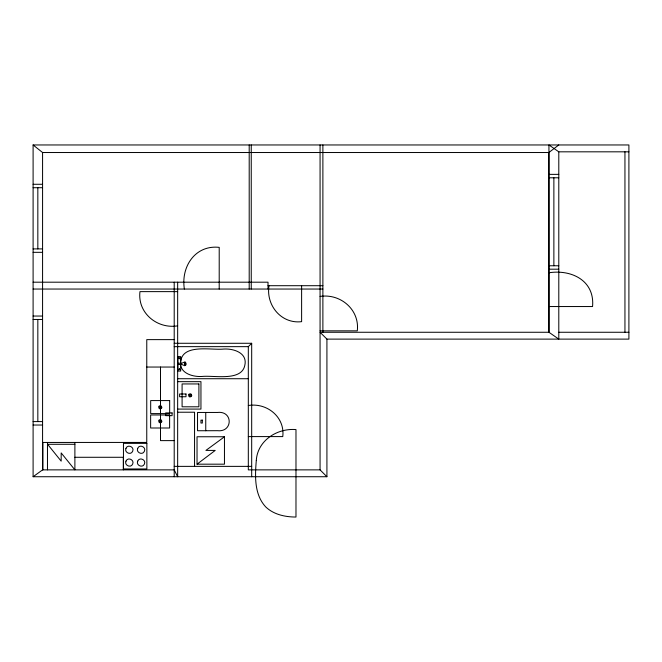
<?xml version="1.0" encoding="UTF-8"?>
<svg xmlns="http://www.w3.org/2000/svg" width="662" height="662" viewBox="0 0 662 662"><rect width="100%" height="100%" fill="white"/><g stroke="black" fill="none" stroke-linecap="round" stroke-linejoin="round"><path stroke-width="0.99" d="M558.794 144.961L548.864 152.517L548.939 332.266L548.939 144.961L558.794 151.821L558.794 339.118L548.939 332.266L320.069 332.266L326.92 339.118L326.92 476.731L320.069 469.871L248.316 469.871L248.316 346.648L251.684 343.28L174.205 343.28M197.036 464.178L224.459 464.178L224.459 436.754L197.036 436.754L197.036 464.178L215.224 450.417L205.899 450.417L224.459 436.796M326.92 339.118L628.9 339.118L628.9 144.961L33.1 144.961L33.1 476.731L42.575 469.871L174.205 469.871L177.656 476.731L177.656 282.194M205.75 430.73L217.517 430.689C233.016 432.41 233.14 410.597 217.517 412.459L197.533 412.459L197.533 430.73L205.75 430.73L205.75 412.459M558.794 151.821L628.9 151.821M33.1 144.961L42.575 152.525L548.939 152.525M548.939 174.371L558.794 174.371M548.939 177.788L558.794 177.788M33.1 184.284L42.575 184.284M33.1 187.71L42.575 187.71M33.1 248.904L42.575 248.904M33.1 252.33L42.575 252.33M548.939 265.768L558.794 265.768M548.939 269.194L558.794 269.194M548.939 272.769C571.604 269.244 594.881 280.713 592.564 306.539L548.939 306.539M33.1 282.194L268.019 282.194L268.019 289.046M268.019 285.703L322.882 285.703M33.1 289.046L322.882 289.046M177.656 291.628L139.963 291.628C137.348 312.977 157.217 329.18 177.656 325.861M320.069 296.435C340.458 293.274 359.855 309.733 357.29 330.843L320.069 330.843M33.1 316.047L42.575 316.047M33.1 319.465L42.575 319.465M558.794 332.266L628.9 332.266M174.189 339.623L146.774 339.623L146.757 442.431L42.898 442.456L42.898 469.871M174.205 346.648L248.316 346.648M177.888 358.159L180.676 358.109M177.888 363.231L181.818 363.231L184.731 361.973L185.451 362.155L186.113 363.686L186.022 364.803L184.731 365.722L181.818 364.464L177.888 364.464M146.757 367.046L174.205 367.046M177.888 369.586L180.676 369.586M177.656 378.722L248.209 378.722M177.656 381.66L200.95 381.66L200.95 409.083L177.656 409.083M248.316 405.508C266.927 402.438 285.165 417.085 282.765 436.589L248.316 436.589M177.656 412.227L194.554 412.227L194.554 466.371M33.1 421.595L42.575 421.595M33.1 425.029L42.575 425.029M174.205 440.619L160.494 440.619L160.494 367.046M47.474 444.285L74.889 444.285M74.889 457.285L123.331 457.285L123.331 469.871M174.205 466.371L251.684 466.371M33.1 476.731L326.92 476.731M47.474 444.144L61.177 461.149L61.177 452.916L74.889 469.871L74.889 442.431M624.945 151.821L624.945 332.266M553.871 177.788L553.871 265.768M322.882 144.961L322.882 332.266M320.069 144.961L320.069 469.871M301.615 285.703L301.615 321.658C281.251 324.148 265.826 305.19 269.004 285.703M251.684 343.28L251.684 476.731M251.246 144.961L251.246 289.046M249.202 144.961L249.202 289.046M219.205 289.046L219.213 247.356C195.025 244.75 180.767 266.96 184.375 289.046M181.537 363.231L181.537 364.464M180.676 363.231L180.676 356.603L177.888 356.603L177.888 371.043L180.676 371.043L180.676 364.464M174.205 282.194L174.205 476.731M47.474 442.456L47.474 469.871M42.575 152.525L42.575 469.871M37.833 187.71L37.833 248.904M37.833 319.465L37.833 421.595M180.941 359.954C177.797 372.607 192.079 377.208 202.299 376.446C214.174 375.246 241.324 381.494 244.758 365.573C247.911 352.92 233.612 348.32 223.4 349.081C211.526 350.281 184.375 344.033 180.941 359.954M256.302 460.429C254.961 476.177 254.191 494.539 265.752 506.96C273.787 514.597 285.198 517.039 295.98 517.039L295.98 429.572C277.179 428.049 257.559 440.462 256.302 460.429M125.962 448.339C124.017 452.51 130.993 455.671 132.698 451.186C134.643 447.024 127.667 443.854 125.962 448.339M125.962 461.141C124.017 465.303 130.993 468.473 132.698 463.988C134.643 459.825 127.667 456.656 125.962 461.141M137.696 448.339C135.751 452.502 142.727 455.671 144.44 451.186C146.385 447.024 139.409 443.854 137.696 448.339M137.696 461.141C135.751 465.303 142.727 468.473 144.44 463.988C146.385 459.825 139.409 456.656 137.696 461.141M179.534 368.899C179.584 370.372 178.5 368.552 179.534 368.899M185.517 364.125C183.862 369.057 184.632 358.092 185.517 364.125M179.303 358.159C178.525 359.044 180.023 359.077 179.303 358.159M159.137 406.162L158.673 407.014L159.137 408.429L159.989 408.901L161.404 408.429L161.876 407.577L161.404 406.162L160.552 405.698L159.137 406.162M159.625 406.65L159.625 407.941L160.916 407.941L160.916 406.65L159.625 406.65M159.137 420.105L158.673 420.949L159.137 422.364L159.989 422.836L161.404 422.364L161.876 421.52L161.404 420.105L160.552 419.634L159.137 420.105M159.625 420.585L159.625 421.884L160.916 421.884L160.916 420.585L159.625 420.585M189.026 394.238L188.554 395.09L189.026 396.505L189.878 396.968L191.285 396.505L191.757 395.653L191.285 394.238L190.441 393.774L189.026 394.238M189.506 394.726L189.506 396.017L190.805 396.017L190.805 394.726L189.506 394.726M198.898 383.943L182.091 383.943L182.091 406.799L198.898 406.799L198.898 383.943M185.997 393.998L179.601 393.998L179.601 396.745L185.997 396.745L185.997 393.998M169.671 400.576L150.679 400.576L150.679 413.601L169.671 413.601L169.671 400.576M172.095 412.923L165.69 412.923L165.69 415.662L172.095 415.662L172.095 412.923M169.621 414.975L150.63 414.975L150.63 428L169.621 428L169.621 414.975M202.332 420.138L200.942 420.138L200.942 423.043L202.332 423.043L202.332 420.138M146.865 443.366L123.455 443.366L123.455 468.961L146.865 468.961L146.865 443.366"/></g></svg>
